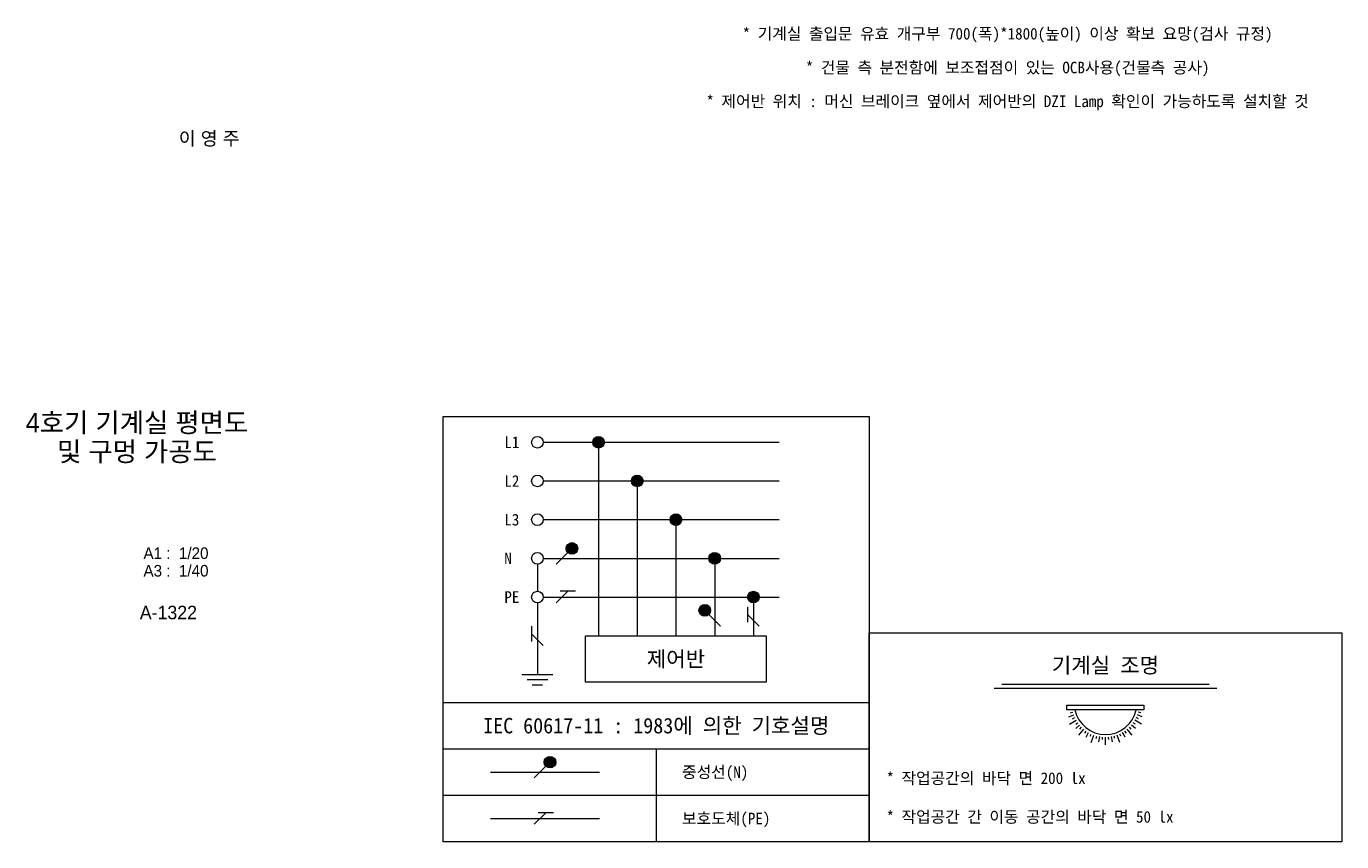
# Model space of a CAD drawing. Extents: x -9109 to 174251, y 57759 to 115528.
# Drawn here: x 140033 to 146828, y 98509 to 102724 of the extents above; entities that cross this region are included whole.
import ezdxf
from ezdxf.enums import TextEntityAlignment as Align

# ---------------------------------------------------------------- set-up
doc = ezdxf.new("R2010")
doc.units = 0
doc.header["$LTSCALE"] = 600
doc.header["$MEASUREMENT"] = 0
doc.layers.get('0').update_dxf_attribs({"linetype": 'CONTINUOUS'})
doc.layers.add('1', color=3, linetype='CONTINUOUS')
doc.layers.add('A-BORD-TEXT', color=3, linetype='CONTINUOUS')
for name, color, linetype, lineweight in [('A-MKXS-TEXT1', 3, 'CONTINUOUS', 25), ('A-XXXX-TABL', 7, 'CONTINUOUS', 25), ('A-XXXX-TXT1', 3, 'CONTINUOUS', 25)]:
    doc.layers.add(name, color=color, linetype=linetype, lineweight=lineweight)
doc.styles.add('돋움체', font='')
doc.styles.add('맑은고딕', font='')
doc.styles.get('돋움체').set_extended_font_data('DotumChe')
doc.styles.get('맑은고딕').set_extended_font_data('Dotum')

msp = doc.modelspace()

# ---------------------------------------------------------------- hatches: boundary and pattern name
h = msp.add_hatch(color=3)
h.dxf.hatch_style = 1
edge = h.paths.add_edge_path()
edge.add_arc((142989.3, 100573.5), 30, 0, 360)
h = msp.add_hatch(color=3)
h.dxf.hatch_style = 1
edge = h.paths.add_edge_path()
edge.add_arc((143189.3, 100373.5), 30, 0, 360)
h = msp.add_hatch(color=3)
h.dxf.hatch_style = 1
edge = h.paths.add_edge_path()
edge.add_arc((143389.3, 100173.5), 30, 0, 360)
h = msp.add_hatch(color=3)
h.dxf.hatch_style = 1
edge = h.paths.add_edge_path()
edge.add_arc((142851.9, 100024.7), 30, 0, 360)
h = msp.add_hatch(color=3)
h.dxf.hatch_style = 1
edge = h.paths.add_edge_path()
edge.add_arc((143589.3, 99973.5), 30, 0, 360)
h = msp.add_hatch(color=3)
h.dxf.hatch_style = 1
edge = h.paths.add_edge_path()
edge.add_arc((143789.3, 99773.5), 30, 0, 360)
h = msp.add_hatch(color=3)
h.dxf.hatch_style = 1
edge = h.paths.add_edge_path()
edge.add_arc((143538.1, 99704.7), 30, 0, 360)
h = msp.add_hatch(color=3)
h.dxf.hatch_style = 1
edge = h.paths.add_edge_path()
edge.add_arc((142738.6, 98919.8), 30, 0, 360)

# ---------------------------------------------------------------- linework, layer by layer
msp.add_line((143287.4, 98988.6), (143287.4, 98508.6))
at = {"elevation": 0}
msp.add_lwpolyline([(142922.6, 99573.5), (143855.9, 99573.5), (143855.9, 99333.5), (142922.6, 99333.5)], close=True, dxfattribs=at)
at = {"layer": '1'}
for p, q in [((142703.6, 100573.5), (143922.6, 100573.5)), ((142989.3, 100553.5), (142989.3, 99573.5)), ((142703.6, 100373.5), (143922.6, 100373.5)), ((143189.3, 100353.5), (143189.3, 99573.5)), ((142703.6, 100173.5), (143922.6, 100173.5)), ((143389.3, 100153.5), (143389.3, 99573.5)), ((142703.6, 99973.5), (143922.6, 99973.5)), ((142830.6, 100003.5), (142770.6, 99943.5)), ((142673.6, 99943.5), (142673.6, 99803.5)), ((143589.3, 99953.5), (143589.3, 99573.5)), ((142703.6, 99773.5), (143922.6, 99773.5)), ((142830.6, 99803.5), (142770.6, 99743.5)), ((142870.6, 99803.5), (142790.6, 99803.5)), ((142673.6, 99743.5), (142673.6, 99373.5)), ((143759.3, 99723.5), (143759.3, 99643.5)), ((143789.3, 99753.5), (143789.3, 99573.5)), ((142643.6, 99623.5), (142643.6, 99543.5)), ((143559.3, 99683.5), (143619.3, 99623.5)), ((143759.3, 99683.5), (143819.3, 99623.5)), ((142643.6, 99583.5), (142703.6, 99523.5)), ((142593.6, 99373.5), (142753.6, 99373.5)), ((142620.3, 99346.8), (142727, 99346.8)), ((142647, 99320.1), (142700.3, 99320.1)), ((145032.6, 99302.7), (146183.3, 99302.7)), ((145072.6, 99322.7), (146143.3, 99322.7)), ((145408.9, 99214.2), (145807, 99214.2)), ((145408.9, 99190.5), (145408.9, 99214.2)), ((145807, 99214.2), (145807, 99190.5)), ((145807, 99190.5), (145408.9, 99190.5)), ((145419.3, 99155), (145444.3, 99164.1)), ((145426.9, 99175.2), (145439.7, 99178.6)), ((145438.1, 99144.4), (145450.2, 99150)), ((145779.2, 99144.4), (145767.1, 99150)), ((145798, 99155), (145772.9, 99164.1)), ((145790.4, 99175.2), (145777.5, 99178.6)), ((145422.6, 99116.5), (145457.2, 99136.5)), ((145454.3, 99094.4), (145474.7, 99111.5)), ((145454.5, 99116), (145465.4, 99123.6)), ((145470.5, 99059.3), (145496.2, 99090)), ((145475.6, 99090.8), (145485, 99100.3)), ((145500.7, 99069.8), (145508.3, 99080.7)), ((145716.5, 99069.8), (145708.9, 99080.7)), ((145746.7, 99059.3), (145721, 99090)), ((145741.7, 99090.8), (145732.2, 99100.3)), ((145763, 99094.4), (145742.5, 99111.5)), ((145762.8, 99116), (145751.8, 99123.6)), ((145794.7, 99116.5), (145760, 99136.5)), ((145507.9, 99049.4), (145521.2, 99072.5)), ((145529.1, 99053.4), (145534.7, 99065.4)), ((145535.1, 99022), (145548.8, 99059.6)), ((145559.9, 99042.1), (145563.4, 99055)), ((145573.6, 99025.5), (145578.3, 99051.7)), ((145592.2, 99036.4), (145593.4, 99049.7)), ((145608.6, 99009.1), (145608.6, 99049.1)), ((145608.6, 99009.1), (145608.6, 99049.1)), ((145625, 99036.4), (145623.9, 99049.7)), ((145643.6, 99025.5), (145639, 99051.7)), ((145657.3, 99042.1), (145653.9, 99055)), ((145682.1, 99022), (145668.4, 99059.6)), ((145688.1, 99053.4), (145682.5, 99065.4)), ((145709.4, 99049.4), (145696, 99072.5)), ((142717.4, 98898.6), (142657.4, 98838.6)), ((142431.3, 98868.6), (142993.6, 98868.6)), ((142431.3, 98628.6), (142993.6, 98628.6)), ((142717.4, 98658.6), (142657.4, 98598.6)), ((142757.4, 98658.6), (142677.4, 98658.6))]:
    msp.add_line(p, q, dxfattribs=at)
for centre in [(142673.6, 100573.5), (142989.3, 100573.5), (142673.6, 100373.5), (143189.3, 100373.5), (142673.6, 100173.5), (143389.3, 100173.5), (142851.9, 100024.7), (142673.6, 99973.5), (143589.3, 99973.5), (142673.6, 99773.5), (143789.3, 99773.5), (143538.1, 99704.7), (142738.6, 98919.8)]:
    msp.add_circle(centre, 30, dxfattribs=at)
msp.add_arc((145608.6, 99223.9), 161.5, 191.93199, 348.06801, dxfattribs=at)
at = {"layer": 'A-XXXX-TABL'}
for p, q in [((142187.4, 98988.6), (144387.4, 98988.6)), ((142187.4, 98748.6), (144387.4, 98748.6))]:
    msp.add_line(p, q, dxfattribs=at)
for points in [[(142187.4, 100706.4), (144387.4, 100706.4), (144387.4, 98508.6), (142187.4, 98508.6)], [(144387.4, 99588.6), (146828.5, 99588.6), (146828.5, 98508.6), (144387.4, 98508.6)], [(142187.4, 99228.6), (144387.4, 99228.6), (144387.4, 98508.6), (142187.4, 98508.6)]]:
    msp.add_lwpolyline(points, close=True, dxfattribs=at)

# ---------------------------------------------------------------- texts
at = {"layer": 'A-BORD-TEXT', "style": '맑은고딕'}
msp.add_text('이 영 주', height=70, dxfattribs=at).set_placement((141135.1, 102109), align=Align.RIGHT)
at = {"layer": 'A-MKXS-TEXT1', "style": '돋움체'}
for s, p in [('* 기계실 출입문 유효 개구부 700(폭)*1800(높이) 이상 확보 요망(검사 규정)', (145102.6, 102681.9)), ('* 건물 측 분전함에 보조접점이 있는 OCB사용(건물측 공사)', (145102.6, 102506.9)), ('* 제어반 위치 : 머신 브레이크 옆에서 제어반의 DZI Lamp 확인이 가능하도록 설치할 것', (145102.6, 102331.9))]:
    msp.add_text(s, height=60, dxfattribs=at).set_placement(p, align=Align.MIDDLE)
for s, p in [('L1', (142502.8, 100573.5)), ('L2', (142502.8, 100373.5)), ('L3', (142502.8, 100173.5)), ('N', (142502.8, 99973.5)), ('PE', (142502.8, 99773.5)), ('중성선(N)', (143420.7, 98868.6)), ('보호도체(PE)', (143420.7, 98628.6))]:
    msp.add_text(s, height=60, dxfattribs=at).set_placement(p, align=Align.MIDDLE_LEFT)
for s, p in [('제어반', (143389.3, 99453.5)), ('IEC 60617-11 : 1983에 의한 기호설명', (143287.4, 99108.6))]:
    msp.add_text(s, height=80, dxfattribs=at).set_placement(p, align=Align.MIDDLE_CENTER)
msp.add_text('기계실 조명', height=80, dxfattribs=at).set_placement((145607.9, 99380.8), align=Align.CENTER)
for s, p in [('* 작업공간의 바닥 면 200 lx', (144476.9, 98807.1)), ('* 작업공간 간 이동 공간의 바닥 면 50 lx', (144476.9, 98607.1))]:
    msp.add_text(s, height=60, dxfattribs=at).set_placement(p)
at = {"layer": 'A-XXXX-TXT1', "style": '맑은고딕'}
for s, p in [('4호기 기계실 평면도', (140604.9, 100675.1)), ('및 구멍 가공도', (140604.9, 100525.1))]:
    msp.add_text(s, height=100, dxfattribs=at).set_placement(p, align=Align.MIDDLE_CENTER)
for s, height, p in [('A1 :  1/20', 60, (140974.5, 99970)), ('A3 :  1/40', 60, (140974.5, 99879.3)), ('A-1322', 70, (140914.9, 99658.5))]:
    msp.add_text(s, height=height, dxfattribs=at).set_placement(p, align=Align.RIGHT)

doc.saveas('drawing.dxf')
